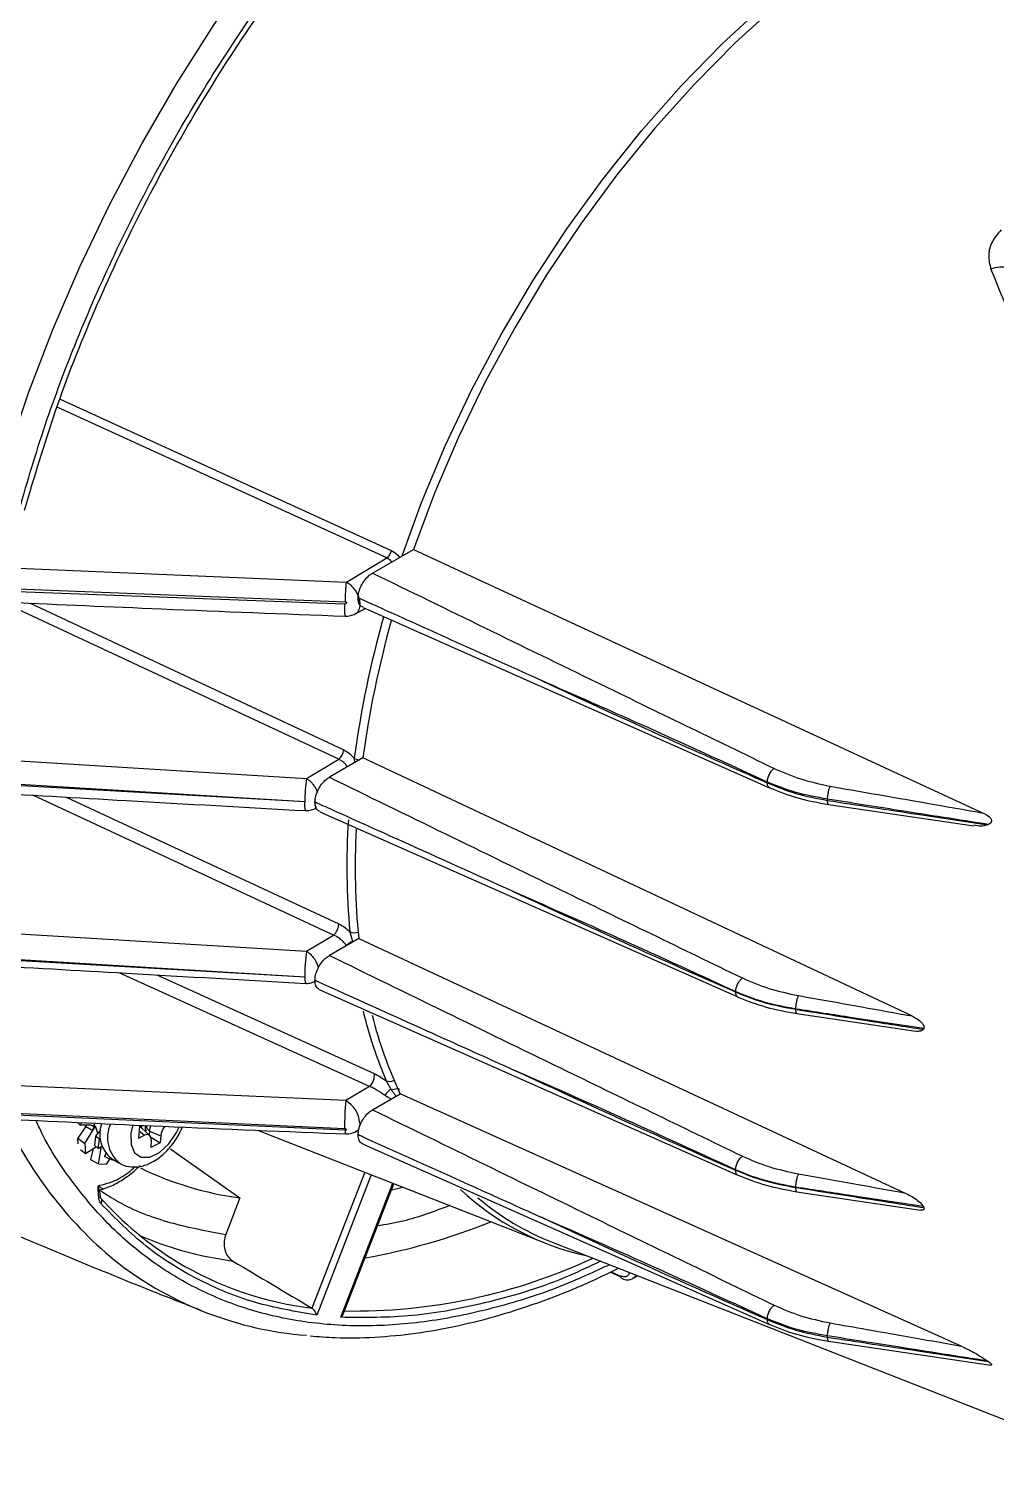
# Model space of a CAD drawing. Extents: x 17.3 to 113.1, y 4.8 to 84.5.
# Drawn here: x 83.621 to 86.485, y 5.497 to 9.746 of the extents above; entities that cross this region are included whole.
import ezdxf

# ---------------------------------------------------------------- set-up
doc = ezdxf.new("R2010")
doc.units = 0
doc.header["$MEASUREMENT"] = 0
doc.layers.add('OBJECT', color=7, linetype='CONTINUOUS')

msp = doc.modelspace()

# ---------------------------------------------------------------- linework, layer by layer
at = {"layer": 'OBJECT'}
for p, q in [((83.7139, 8.6497), (84.6942, 8.2012)), ((84.6806, 8.1795), (83.7045, 8.6256)), ((84.6387, 8.135), (84.7598, 8.205)), ((84.7598, 8.205), (86.4467, 7.4245)), ((84.5614, 8.1084), (84.6806, 8.1795)), ((83.5671, 8.1505), (84.5614, 8.1084)), ((83.5613, 8.0817), (84.556, 8.0435)), ((83.5631, 8.0892), (84.5582, 8.05)), ((84.5385, 7.5835), (83.5451, 8.048)), ((83.6246, 8.0459), (84.5536, 7.6114)), ((84.596, 8.0615), (84.596, 8.0613)), ((84.6105, 8.0329), (85.814, 7.4993)), ((84.5859, 8.0135), (84.6164, 8.0302)), ((83.4745, 7.5858), (84.4433, 7.5267)), ((84.4433, 7.5267), (84.5385, 7.5835)), ((84.61, 7.5877), (84.5108, 7.5305)), ((84.5847, 7.5864), (84.5856, 7.5737)), ((86.235, 6.8238), (84.61, 7.5877)), ((84.438, 7.4581), (83.4688, 7.5121)), ((83.4692, 7.517), (84.4381, 7.4588)), ((85.8074, 7.5162), (85.8074, 7.5139)), ((84.5233, 7.0632), (83.6328, 7.4772)), ((83.7316, 7.4716), (84.5386, 7.0966)), ((84.4681, 7.457), (84.4681, 7.4568)), ((84.4725, 7.4407), (84.4684, 7.4378)), ((84.4686, 7.4379), (84.4723, 7.4398)), ((85.9858, 7.4656), (85.9858, 7.4618)), ((85.9887, 7.4499), (86.4185, 7.3867)), ((84.4826, 7.4283), (85.72, 6.88)), ((83.4741, 7.0743), (84.4433, 7.0154)), ((84.4433, 7.0154), (84.5233, 7.0632)), ((84.5718, 7.0729), (84.5795, 7.0446)), ((84.598, 7.0533), (84.5108, 7.003)), ((84.5818, 7.044), (84.5795, 7.0446)), ((84.598, 7.0533), (86.2158, 6.2995)), ((83.4688, 6.9988), (84.438, 6.9391)), ((84.4381, 6.9385), (83.4692, 6.9944)), ((84.6294, 6.6153), (83.8886, 6.9516)), ((84.0001, 6.9453), (84.6435, 6.6534)), ((84.4681, 6.9293), (84.4681, 6.9295)), ((84.4826, 6.9008), (85.72, 6.3525)), ((85.7134, 6.8958), (85.7134, 6.8947)), ((85.8918, 6.8443), (85.8918, 6.8434)), ((85.8948, 6.831), (86.2467, 6.7785)), ((84.6793, 6.6316), (84.6927, 6.6069)), ((84.5594, 6.5735), (83.5655, 6.6177)), ((84.6294, 6.6153), (84.5594, 6.5735)), ((84.6387, 6.5461), (84.7203, 6.5932)), ((84.7151, 6.6102), (84.7188, 6.5923)), ((86.3818, 5.8464), (84.7203, 6.5932)), ((84.556, 6.4899), (83.5613, 6.5361)), ((84.558, 6.4856), (83.5631, 6.5307)), ((83.7731, 6.5007), (83.7652, 6.5086)), ((83.7768, 6.5081), (83.7731, 6.5007)), ((83.8148, 6.503), (83.8153, 6.5027)), ((83.7891, 6.4959), (83.7657, 6.4619)), ((83.7657, 6.4619), (83.7865, 6.4462)), ((83.767, 6.4456), (83.7657, 6.4619)), ((83.8055, 6.5001), (83.7731, 6.5007)), ((83.7865, 6.4462), (83.818, 6.4977)), ((83.7891, 6.4959), (83.7917, 6.5004)), ((83.8135, 6.4959), (83.808, 6.4996)), ((83.8188, 6.4681), (83.8155, 6.4412)), ((83.8258, 6.4763), (83.818, 6.4977)), ((83.8334, 6.4852), (83.8188, 6.4681)), ((83.8301, 6.4586), (83.8188, 6.4681)), ((83.8301, 6.4586), (83.8335, 6.462)), ((83.9485, 6.4962), (83.9462, 6.4623)), ((83.9462, 6.4623), (83.9638, 6.4708)), ((83.9477, 6.4837), (83.9638, 6.4708)), ((83.9485, 6.4962), (83.9563, 6.4999)), ((83.9789, 6.4701), (83.9545, 6.4922)), ((83.9552, 6.4919), (83.9552, 6.4916)), ((83.9782, 6.4832), (83.9774, 6.4714)), ((83.9782, 6.4832), (84.0114, 6.4693)), ((83.9822, 6.465), (84.01, 6.4481)), ((84.0114, 6.4693), (84.01, 6.4481)), ((84.2978, 6.4856), (85.1492, 6.1517)), ((84.5861, 6.4799), (84.5977, 6.4863)), ((84.596, 6.4723), (84.596, 6.4725)), ((83.7889, 6.4156), (83.7737, 6.427)), ((83.7865, 6.4462), (83.7889, 6.4156)), ((83.8211, 6.4366), (83.7889, 6.4156)), ((83.8114, 6.4303), (83.8037, 6.3984)), ((83.8155, 6.4412), (83.8268, 6.4318)), ((83.8268, 6.4318), (83.8301, 6.4586)), ((83.8268, 6.4318), (83.8378, 6.4389)), ((83.8271, 6.3864), (83.8363, 6.4379)), ((83.8336, 6.4312), (83.8292, 6.4333)), ((83.8353, 6.4373), (83.8336, 6.4312)), ((83.9833, 6.4556), (83.9818, 6.4345)), ((84.01, 6.4481), (83.9818, 6.4345)), ((84.0409, 6.4304), (84.0416, 6.4299)), ((84.0416, 6.4299), (84.246, 6.2851)), ((84.6105, 6.4439), (85.814, 5.9103)), ((83.8037, 6.3984), (83.8271, 6.3864)), ((83.8271, 6.3864), (83.8497, 6.3851)), ((83.8487, 6.417), (83.8454, 6.4076)), ((83.8585, 6.4005), (83.8454, 6.4076)), ((83.86, 6.4001), (83.8497, 6.3851)), ((83.8585, 6.4005), (83.8605, 6.4051)), ((83.873, 6.3963), (83.8585, 6.4005)), ((83.8654, 6.4019), (83.8894, 6.388)), ((83.873, 6.3963), (83.8736, 6.3972)), ((84.6154, 6.361), (84.4593, 5.9588)), ((84.6346, 6.3535), (84.4734, 5.9381)), ((85.7134, 6.3672), (85.7134, 6.3683)), ((83.8292, 6.3097), (83.8261, 6.3211)), ((83.8309, 6.3094), (83.8414, 6.3115)), ((84.5449, 5.9317), (84.6988, 6.3283)), ((84.5515, 5.9406), (84.7015, 6.3272)), ((84.6944, 6.309), (84.7279, 6.3169)), ((85.8918, 6.3159), (85.8918, 6.3168)), ((85.8948, 6.3035), (86.2611, 6.2489)), ((84.246, 6.2851), (84.204, 6.1769)), ((85.1705, 6.154), (86.8469, 5.4966)), ((85.3428, 6.0656), (85.3734, 6.0518)), ((85.3448, 6.0665), (85.3728, 6.0537)), ((85.4081, 6.0471), (85.4231, 6.0549)), ((84.4592, 5.9589), (84.4593, 5.9588)), ((85.8074, 5.9249), (85.8074, 5.9273)), ((85.9858, 5.8729), (85.9858, 5.8766)), ((85.9887, 5.8609), (86.4687, 5.7904))]:
    msp.add_line(p, q, dxfattribs=at)
at = {"layer": 'OBJECT', "flags": 128}
for points in [[(83.504, 8.2952), (83.5577, 8.4816), (83.6205, 8.6687), (83.6919, 8.8555), (83.7719, 9.0412), (83.8598, 9.225), (83.9554, 9.4059), (84.0582, 9.5832), (84.1677, 9.756), (84.2835, 9.9235), (84.4049, 10.085), (84.5314, 10.2396), (84.6624, 10.3867), (84.7973, 10.5256), (84.9356, 10.6556), (85.0764, 10.7762), (85.2193, 10.8868), (85.3634, 10.9868)], [(84.7266, 8.1858), (84.7841, 8.3441), (84.854, 8.512), (84.9325, 8.6779), (85.0191, 8.841), (85.1132, 9), (85.2142, 9.1541), (85.3215, 9.3023), (85.4344, 9.4435), (85.5521, 9.577), (85.674, 9.7018), (85.7993, 9.8172), (85.9271, 9.9225), (86.0567, 10.0169)], [(85.8369, 9.8166), (85.7126, 9.7042), (85.5916, 9.5823), (85.4745, 9.4519), (85.362, 9.3136), (85.2549, 9.1685), (85.1539, 9.0173), (85.0595, 8.861), (84.9724, 8.7006), (84.8931, 8.5371), (84.822, 8.3716), (84.7598, 8.205)], [(86.4693, 9.0352), (86.4824, 9.0395), (86.4954, 9.0417), (86.5076, 9.0418), (86.5183, 9.0398), (86.5269, 9.0358), (86.5329, 9.0299), (86.5349, 9.0264)], [(84.596, 8.0613), (84.5991, 8.06), (84.6015, 8.059)], [(83.9291, 6.5011), (83.9232, 6.4759), (83.9236, 6.443), (83.9342, 6.4183), (83.9538, 6.4054), (83.9797, 6.4059), (84.0083, 6.4197), (84.0358, 6.445), (84.0585, 6.4784), (84.0664, 6.495)], [(83.9833, 6.4556), (83.9832, 6.4604), (83.9823, 6.4646), (83.9806, 6.468), (83.9783, 6.4706), (83.9753, 6.4722), (83.9718, 6.4728), (83.9679, 6.4723), (83.9638, 6.4708)], [(84.596, 6.4723), (84.5991, 6.471), (84.6015, 6.47)], [(84.0731, 6.1295), (84.1364, 6.1136), (84.2254, 6.098)]]:
    msp.add_lwpolyline(points, dxfattribs=at)
at = {"layer": 'OBJECT'}
for centre, radius, start, end in [((84.681, 8.0305), 0.1257, 174.0492, 190.6093), ((87.6267, 7.1772), 3.0694, 164.3523, 172.3387), ((87.6213, 7.1764), 3.0393, 164.4024, 172.2223), ((84.5093, 7.6174), 0.0447, 310.7093, 352.2927), ((84.6043, 7.6298), 0.0477, 245.6365, 265.4495), ((84.956, 7.4528), 0.5179, 171.8052, 179.3436), ((84.4909, 7.4494), 0.0536, 170.6023, 199.4931), ((86.6866, 7.2689), 2.1239, 176.3504, 185.2951), ((86.6742, 7.2644), 2.087, 176.9165, 185.8059), ((84.495, 7.0963), 0.0436, 310.4596, 0.2806), ((84.5852, 7.1065), 0.0362, 248.2711, 287.5283), ((84.9589, 6.9415), 0.5209, 171.8491, 180.2729), ((84.6338, 6.9469), 0.1118, 119.0651, 129.9322), ((84.4764, 6.9341), 0.0386, 173.4619, 200.9715), ((85.8916, 7.1476), 1.3176, 193.5994, 203.0558), ((85.8721, 7.1328), 1.2719, 193.9619, 205.1018), ((84.6032, 6.6467), 0.0409, 309.788, 9.3725), ((84.6889, 6.6588), 0.0288, 250.3887, 297.5958), ((84.7406, 6.5414), 0.0812, 126.1796, 144.3985), ((84.6986, 6.6467), 0.0402, 261.5857, 290.8847), ((85.3162, 6.5014), 0.7602, 174.5567, 180.8672), ((84.5158, 6.4998), 0.0856, 5.0381, 59.4065), ((84.623, 7.0121), 1.1789, 204.761, 231.4044), ((83.924, 6.4743), 0.0931, 160.9335, 231.0293), ((83.9517, 6.4633), 0.0977, 155.5658, 230.3817), ((83.946, 6.4829), 0.0126, 47.7503, 79.0828), ((84.03, 6.4788), 0.0519, 157.3518, 175.2047), ((84.0588, 6.4644), 0.0476, 136.7001, 174.1935), ((84.372, 7.2358), 0.959, 243.9792, 262.4475), ((85.4382, 6.8846), 0.7879, 226.8072, 257.704), ((83.8254, 6.2764), 0.0121, 317.2011, 53.3296), ((84.5798, 6.9496), 0.9992, 221.606, 238.6827), ((85.4533, 6.8755), 0.7749, 229.5491, 248.6005), ((84.3025, 7.9046), 1.824, 279.907, 292.0987), ((84.347, 7.0912), 0.9999, 246.6795, 254.1031), ((84.5249, 6.9249), 1.0498, 232.6244, 265.5086), ((84.5813, 6.9627), 1.0112, 238.9948, 263.0664), ((84.5839, 7.6261), 1.6758, 269.0221, 294.9535), ((85.3812, 6.0539), 0.00839, 181.2409, 242.5004)]:
    msp.add_arc(centre, radius, start, end, dxfattribs=at)
for centre, major_axis, ratio, start_param, end_param in [((89.2245, 6.1682), (3.3577, -0.6226), 0.401488, 2.607244, 2.608372), ((89.4881, 6.0238), (3.2718, -0.6067), 0.401488, 3.019045, 3.020996), ((89.4881, 6.0238), (3.2718, -0.6067), 0.401488, 3.410812, 3.412763), ((185.4274, -48.0066), (146.8845, -83.2202), 0.022714, 3.965241, 3.967435), ((89.2245, 6.1682), (3.3577, -0.6226), 0.401488, 3.823436, 3.824564)]:
    msp.add_ellipse(centre, major_axis=major_axis, ratio=ratio, start_param=start_param, end_param=end_param, dxfattribs=at)
for points, knots in [([(83.5891, 8.3097), (83.613, 8.392), (83.6612, 8.5579), (83.7549, 8.8096), (83.865, 9.0637), (83.9924, 9.317), (84.1358, 9.5663), (84.2931, 9.8072), (84.4624, 10.0365), (84.6413, 10.2512), (84.8268, 10.4483), (85.0163, 10.6255), (85.207, 10.7831), (85.3353, 10.8713), (85.399, 10.9151)], [0, 0, 0, 0, 0.080321, 0.16194, 0.244772, 0.329378, 0.414487, 0.5, 0.585518, 0.670628, 0.755228, 0.838065, 0.919682, 1, 1, 1, 1]), ([(83.6085, 8.3213), (83.6375, 8.4192), (83.6959, 8.6159), (83.8128, 8.9125), (83.95, 9.2064), (84.1077, 9.4924), (84.2815, 9.7672), (84.4096, 9.9371), (84.4734, 10.0217)], [0, 0, 0, 0, 0.165461, 0.332207, 0.5, 0.667784, 0.834534, 1, 1, 1, 1]), ([(86.4994, 9.1507), (86.4899, 9.1395), (86.471, 9.1169), (86.4591, 9.0752), (86.4658, 9.0488), (86.4693, 9.0352)], [0, 0, 0, 0, 0.326541, 0.652944, 1, 1, 1, 1]), ([(86.9375, 7.7751), (86.9261, 7.8105), (86.8693, 7.9873), (86.7635, 8.2906), (86.6182, 8.6752), (86.519, 8.9151), (86.4693, 9.0352)], [0, 0, 0, 0, 0.077798, 0.389331, 0.69397, 1, 1, 1, 1]), ([(84.6942, 8.2012), (84.6935, 8.1991), (84.692, 8.1948), (84.6887, 8.1886), (84.6848, 8.1832), (84.682, 8.1808), (84.6806, 8.1795)], [0, 0, 0, 0, 0.245198, 0.500042, 0.75487, 1, 1, 1, 1]), ([(84.6958, 8.168), (84.6941, 8.17), (84.6898, 8.1751), (84.6841, 8.1779), (84.6806, 8.1795)], [0, 0, 0, 0, 0.393638, 1, 1, 1, 1]), ([(84.6942, 8.2012), (84.6998, 8.1982), (84.7089, 8.1933), (84.7157, 8.1845), (84.7183, 8.181)], [0, 0, 0, 0, 0.61234, 1, 1, 1, 1]), ([(84.596, 8.0615), (84.5965, 8.0673), (84.5974, 8.0787), (84.6047, 8.0975), (84.6154, 8.1148), (84.6274, 8.1277), (84.6354, 8.1329), (84.6387, 8.135)], [0, 0, 0, 0, 0.212706, 0.425419, 0.638709, 0.853371, 1, 1, 1, 1]), ([(84.6387, 8.135), (84.8603, 8.0269), (85.256, 7.8337), (85.6528, 7.6413), (85.8275, 7.5567)], [0, 0, 0, 0, 0.560011, 1, 1, 1, 1]), ([(84.5582, 8.05), (84.5583, 8.0552), (84.5586, 8.0659), (84.5594, 8.0824), (84.5603, 8.0975), (84.561, 8.1048), (84.5614, 8.1084)], [0, 0, 0, 0, 0.243823, 0.5, 0.756179, 1, 1, 1, 1]), ([(84.5614, 8.1084), (84.5614, 8.1084), (84.5614, 8.1083), (84.5615, 8.1083), (84.5619, 8.1081), (84.5632, 8.1073), (84.5684, 8.1041), (84.5784, 8.0958), (84.5906, 8.08), (84.5993, 8.06), (84.6022, 8.0402), (84.5983, 8.0246), (84.5924, 8.0157), (84.5875, 8.0146), (84.587, 8.0145)], [0, 0, 0, 0, 0.000383, 0.00107, 0.00336, 0.011605, 0.042735, 0.163215, 0.327067, 0.490408, 0.655001, 0.820868, 0.981893, 1, 1, 1, 1]), ([(83.5632, 8.0485), (83.7131, 8.0419), (84.0444, 8.0271), (84.376, 8.0143), (84.5575, 8.0073)], [0, 0, 0, 0, 0.452485, 1, 1, 1, 1]), ([(84.5582, 8.05), (84.5587, 8.0499), (84.5595, 8.0498), (84.5604, 8.0493), (84.5609, 8.0488), (84.5613, 8.0482), (84.5615, 8.0475), (84.5614, 8.0468), (84.561, 8.0459), (84.5602, 8.0449), (84.559, 8.0441), (84.5575, 8.0436), (84.5565, 8.0435), (84.556, 8.0435)], [0, 0, 0, 0, 0.133104, 0.191567, 0.248259, 0.311452, 0.370761, 0.432305, 0.501531, 0.620748, 0.7521, 0.8756, 1, 1, 1, 1]), ([(84.6015, 8.059), (84.6005, 8.0594), (84.5986, 8.0603), (84.5968, 8.0612), (84.596, 8.0615)], [0, 0, 0, 0, 0.5599937, 1, 1, 1, 1]), ([(84.6108, 8.0335), (84.6082, 8.0348), (84.602, 8.0378), (84.597, 8.048), (84.5963, 8.0573), (84.596, 8.0613)], [0, 0, 0, 0, 0.297419, 0.69463, 1, 1, 1, 1]), ([(85.1384, 7.8168), (85.1379, 7.817), (85.0434, 7.8596), (84.8817, 7.9326), (84.7037, 8.0129), (84.6192, 8.051), (84.6019, 8.0588), (84.6015, 8.059)], [0, 0, 0, 0, 0.002912, 0.527889, 0.903607, 0.997536, 1, 1, 1, 1]), ([(84.5575, 8.0073), (84.5602, 8.0074), (84.5654, 8.0075), (84.5733, 8.0089), (84.5807, 8.0111), (84.5851, 8.0132), (84.5874, 8.0143)], [0, 0, 0, 0, 0.267105, 0.513498, 0.752417, 1, 1, 1, 1]), ([(85.8074, 7.5162), (85.6825, 7.5735), (85.4595, 7.6759), (85.2365, 7.7737), (85.1384, 7.8168)], [0, 0, 0, 0, 0.559937, 1, 1, 1, 1]), ([(85.1384, 7.8168), (85.2633, 7.7589), (85.4863, 7.6556), (85.7093, 7.5572), (85.8074, 7.5139)], [0, 0, 0, 0, 0.5600636, 1, 1, 1, 1]), ([(84.5536, 7.6114), (84.5593, 7.6083), (84.5705, 7.6021), (84.58, 7.5916), (84.5847, 7.5864)], [0, 0, 0, 0, 0.500461, 1, 1, 1, 1]), ([(84.5643, 7.5614), (84.5621, 7.5643), (84.5576, 7.5706), (84.5487, 7.5784), (84.5419, 7.5818), (84.5385, 7.5835)], [0, 0, 0, 0, 0.304822, 0.647137, 1, 1, 1, 1]), ([(84.4433, 7.5267), (84.4462, 7.5247), (84.4518, 7.521), (84.4596, 7.5131), (84.4662, 7.5044), (84.4718, 7.4954), (84.4739, 7.4892), (84.4749, 7.4861)], [0, 0, 0, 0, 0.219731, 0.42989, 0.630458, 0.821428, 1, 1, 1, 1]), ([(84.4681, 7.457), (84.4686, 7.4627), (84.4695, 7.4742), (84.4768, 7.493), (84.4875, 7.5102), (84.4995, 7.5231), (84.5075, 7.5284), (84.5108, 7.5305)], [0, 0, 0, 0, 0.212706, 0.425418, 0.638708, 0.85337, 1, 1, 1, 1]), ([(84.5108, 7.5305), (84.7387, 7.4193), (85.1457, 7.2209), (85.5539, 7.0232), (85.7335, 6.9362)], [0, 0, 0, 0, 0.56001, 1, 1, 1, 1]), ([(85.8074, 7.5162), (85.8077, 7.5197), (85.8082, 7.525), (85.8107, 7.5328), (85.8133, 7.5389), (85.8165, 7.5445), (85.8212, 7.5512), (85.825, 7.5545), (85.8275, 7.5567)], [0, 0, 0, 0, 0.239487, 0.368378, 0.5, 0.631622, 0.760515, 1, 1, 1, 1]), ([(85.8275, 7.5567), (85.8529, 7.5455), (85.9038, 7.523), (85.9635, 7.5103), (85.9934, 7.5039)], [0, 0, 0, 0, 0.498895, 1, 1, 1, 1]), ([(83.4711, 7.4864), (83.6173, 7.4781), (83.9404, 7.4597), (84.2635, 7.4415), (84.4404, 7.4315)], [0, 0, 0, 0, 0.452487, 1, 1, 1, 1]), ([(85.9858, 7.4656), (85.9538, 7.4714), (85.8899, 7.4831), (85.8349, 7.5052), (85.8074, 7.5162)], [0, 0, 0, 0, 0.500039, 1, 1, 1, 1]), ([(85.8074, 7.5139), (85.8349, 7.5027), (85.8899, 7.4802), (85.9538, 7.4679), (85.9858, 7.4618)], [0, 0, 0, 0, 0.499961, 1, 1, 1, 1]), ([(85.814, 7.4994), (85.8138, 7.4994), (85.8125, 7.4998), (85.8108, 7.5018), (85.8082, 7.506), (85.8077, 7.5108), (85.8074, 7.5139)], [0, 0, 0, 0, 0.044756, 0.296209, 0.542464, 1, 1, 1, 1]), ([(85.8144, 7.4991), (85.8413, 7.4883), (85.8953, 7.4668), (85.9578, 7.4554), (85.9891, 7.4497)], [0, 0, 0, 0, 0.500232, 1, 1, 1, 1]), ([(85.9858, 7.4656), (85.9859, 7.4687), (85.9862, 7.4734), (85.9871, 7.4806), (85.9881, 7.4862), (85.9893, 7.4916), (85.9911, 7.4981), (85.9925, 7.5016), (85.9934, 7.5039)], [0, 0, 0, 0, 0.23958, 0.36844, 0.5, 0.631568, 0.760427, 1, 1, 1, 1]), ([(85.9934, 7.5039), (86.078, 7.4891), (86.2292, 7.4628), (86.3802, 7.4362), (86.4467, 7.4245)], [0, 0, 0, 0, 0.559993, 1, 1, 1, 1]), ([(84.4381, 7.4588), (84.4381, 7.4588), (84.4382, 7.4587), (84.4383, 7.4587), (84.4384, 7.4586), (84.4385, 7.4586), (84.4385, 7.4585), (84.4385, 7.4585), (84.4385, 7.4584), (84.4385, 7.4583), (84.4384, 7.4582), (84.4383, 7.4582), (84.4382, 7.4581), (84.4381, 7.4581), (84.438, 7.4581)], [0, 0, 0, 0, 0.156108, 0.22009, 0.277027, 0.329475, 0.381608, 0.436318, 0.497329, 0.61508, 0.669958, 0.725281, 0.84818, 1, 1, 1, 1]), ([(84.4399, 7.4318), (84.4421, 7.4316), (84.4464, 7.4313), (84.454, 7.4324), (84.4616, 7.4345), (84.4661, 7.4366), (84.4685, 7.4378)], [0, 0, 0, 0, 0.2605219, 0.5034225, 0.7439884, 1, 1, 1, 1]), ([(84.4736, 7.4544), (84.4726, 7.4549), (84.4708, 7.4557), (84.4689, 7.4566), (84.4681, 7.457)], [0, 0, 0, 0, 0.560015, 1, 1, 1, 1]), ([(84.4681, 7.4568), (84.4692, 7.4563), (84.471, 7.4555), (84.4728, 7.4547), (84.4736, 7.4544)], [0, 0, 0, 0, 0.560018, 1, 1, 1, 1]), ([(84.4829, 7.429), (84.4803, 7.4302), (84.4741, 7.4332), (84.4691, 7.4434), (84.4684, 7.4527), (84.4681, 7.4568)], [0, 0, 0, 0, 0.297425, 0.694637, 1, 1, 1, 1]), ([(85.055, 7.1922), (85.0544, 7.1924), (84.9452, 7.2417), (84.7687, 7.3214), (84.5758, 7.4083), (84.4913, 7.4464), (84.4741, 7.4542), (84.4736, 7.4544)], [0, 0, 0, 0, 0.002739, 0.563971, 0.910975, 0.997725, 1, 1, 1, 1]), ([(86.4622, 7.3906), (86.3732, 7.4045), (86.2144, 7.4292), (86.0557, 7.4545), (85.9858, 7.4656)], [0, 0, 0, 0, 0.5600093, 1, 1, 1, 1]), ([(85.9858, 7.4618), (86.0743, 7.4481), (86.2324, 7.4237), (86.3904, 7.4001), (86.46, 7.3897)], [0, 0, 0, 0, 0.560013, 1, 1, 1, 1]), ([(85.9887, 7.45), (85.9885, 7.45), (85.9879, 7.4502), (85.9872, 7.4517), (85.9862, 7.4551), (85.9859, 7.4592), (85.9858, 7.4618)], [0, 0, 0, 0, 0.106542, 0.341627, 0.571897, 1, 1, 1, 1]), ([(86.4467, 7.4245), (86.4524, 7.4215), (86.4605, 7.4174), (86.4681, 7.4097), (86.4705, 7.4052), (86.4713, 7.4021), (86.471, 7.3992), (86.4699, 7.3964), (86.4671, 7.3931), (86.4641, 7.3916), (86.4622, 7.3906)], [0, 0, 0, 0, 0.401423, 0.570182, 0.633485, 0.697359, 0.744457, 0.7915, 0.861685, 1, 1, 1, 1]), ([(86.46, 7.3897), (86.4533, 7.3878), (86.4396, 7.3839), (86.4258, 7.3868), (86.4188, 7.3882)], [0, 0, 0, 0, 0.49382, 1, 1, 1, 1]), ([(81.2413, 7.2661), (81.3646, 7.203), (81.6832, 7.04), (82.2028, 6.7901), (82.7986, 6.5148), (83.399, 6.2527), (83.8434, 6.0653), (84.0888, 5.9691), (84.1316, 5.9523)], [0, 0, 0, 0, 0.130616, 0.337271, 0.543813, 0.750208, 0.956422, 1, 1, 1, 1]), ([(85.7134, 6.8958), (85.5905, 6.9523), (85.371, 7.0531), (85.1516, 7.1497), (85.055, 7.1922)], [0, 0, 0, 0, 0.5599417, 1, 1, 1, 1]), ([(85.055, 7.1922), (85.1779, 7.1354), (85.3974, 7.0339), (85.6168, 6.9372), (85.7134, 6.8947)], [0, 0, 0, 0, 0.560058, 1, 1, 1, 1]), ([(84.5617, 7.0323), (84.5584, 7.0363), (84.5531, 7.0428), (84.5432, 7.0515), (84.5337, 7.0583), (84.5266, 7.0616), (84.5233, 7.0632)], [0, 0, 0, 0, 0.307389, 0.4994, 0.766202, 1, 1, 1, 1]), ([(84.5386, 7.0966), (84.5444, 7.0935), (84.5559, 7.0874), (84.5665, 7.0777), (84.5718, 7.0729)], [0, 0, 0, 0, 0.500843, 1, 1, 1, 1]), ([(84.4433, 7.0154), (84.4465, 7.0132), (84.4528, 7.0089), (84.4612, 6.9999), (84.468, 6.9904), (84.4742, 6.979), (84.4766, 6.9708), (84.478, 6.9659)], [0, 0, 0, 0, 0.211075, 0.406943, 0.587604, 0.753026, 1, 1, 1, 1]), ([(83.4715, 6.9754), (83.6176, 6.9671), (83.9406, 6.9486), (84.2635, 6.9303), (84.4404, 6.9203)], [0, 0, 0, 0, 0.452469, 1, 1, 1, 1]), ([(84.4681, 6.9295), (84.4685, 6.9345), (84.4693, 6.9452), (84.4758, 6.9633), (84.4861, 6.9808), (84.4984, 6.9947), (84.507, 7.0004), (84.5108, 7.003)], [0, 0, 0, 0, 0.187684, 0.40036, 0.613504, 0.827953, 1, 1, 1, 1]), ([(84.5108, 7.003), (84.7387, 6.8918), (85.1457, 6.6934), (85.5539, 6.4957), (85.7335, 6.4088)], [0, 0, 0, 0, 0.56001, 1, 1, 1, 1]), ([(84.438, 6.9391), (84.4381, 6.9391), (84.4382, 6.939), (84.4383, 6.939), (84.4384, 6.9389), (84.4385, 6.9389), (84.4385, 6.9388), (84.4385, 6.9387), (84.4385, 6.9387), (84.4385, 6.9386), (84.4384, 6.9386), (84.4384, 6.9385), (84.4382, 6.9385), (84.4381, 6.9385), (84.4381, 6.9385)], [0, 0, 0, 0, 0.148468, 0.270231, 0.325884, 0.381013, 0.499286, 0.560363, 0.61485, 0.666487, 0.719001, 0.776021, 0.840631, 1, 1, 1, 1]), ([(84.4736, 6.9269), (84.4726, 6.9274), (84.4708, 6.9282), (84.4689, 6.9291), (84.4681, 6.9295)], [0, 0, 0, 0, 0.560015, 1, 1, 1, 1]), ([(84.4681, 6.9293), (84.4692, 6.9288), (84.471, 6.928), (84.4728, 6.9273), (84.4736, 6.9269)], [0, 0, 0, 0, 0.560018, 1, 1, 1, 1]), ([(84.4828, 6.9012), (84.4798, 6.9029), (84.4734, 6.9066), (84.4689, 6.9173), (84.4683, 6.9259), (84.4681, 6.9293)], [0, 0, 0, 0, 0.352058, 0.748835, 1, 1, 1, 1]), ([(85.7134, 6.8958), (85.7137, 6.8992), (85.7142, 6.9045), (85.7168, 6.9124), (85.7194, 6.9184), (85.7226, 6.9241), (85.7272, 6.9307), (85.731, 6.9341), (85.7335, 6.9362)], [0, 0, 0, 0, 0.239486, 0.368382, 0.500003, 0.63162, 0.760514, 1, 1, 1, 1]), ([(85.7335, 6.9362), (85.759, 6.9251), (85.8101, 6.9028), (85.8698, 6.8903), (85.8997, 6.884)], [0, 0, 0, 0, 0.4992734, 1, 1, 1, 1]), ([(84.4401, 6.9204), (84.4421, 6.9203), (84.4461, 6.9201), (84.4536, 6.9212), (84.4614, 6.9232), (84.4662, 6.9255), (84.4688, 6.9267)], [0, 0, 0, 0, 0.23713, 0.469766, 0.717907, 1, 1, 1, 1]), ([(84.4736, 6.9269), (84.4741, 6.9267), (84.5833, 6.8775), (84.7598, 6.7979), (84.9525, 6.7109), (85.0371, 6.6728), (85.0544, 6.6649), (85.055, 6.6647)], [0, 0, 0, 0, 0.002275, 0.563506, 0.91051, 0.997261, 1, 1, 1, 1]), ([(85.8918, 6.8443), (85.8598, 6.8503), (85.7959, 6.8622), (85.7409, 6.8846), (85.7134, 6.8958)], [0, 0, 0, 0, 0.500043, 1, 1, 1, 1]), ([(85.7134, 6.8947), (85.7409, 6.8835), (85.7959, 6.8613), (85.8598, 6.8494), (85.8918, 6.8434)], [0, 0, 0, 0, 0.499957, 1, 1, 1, 1]), ([(85.72, 6.8801), (85.7198, 6.8802), (85.7186, 6.8806), (85.7168, 6.8825), (85.7142, 6.8867), (85.7137, 6.8915), (85.7134, 6.8947)], [0, 0, 0, 0, 0.0447605, 0.2962211, 0.5424654, 1, 1, 1, 1]), ([(85.7204, 6.8798), (85.7474, 6.8691), (85.8014, 6.8477), (85.864, 6.8365), (85.8953, 6.8309)], [0, 0, 0, 0, 0.500455, 1, 1, 1, 1]), ([(85.8918, 6.8443), (85.892, 6.8475), (85.8922, 6.8524), (85.8932, 6.8598), (85.8943, 6.8657), (85.8955, 6.8713), (85.8973, 6.878), (85.8987, 6.8816), (85.8997, 6.884)], [0, 0, 0, 0, 0.239575, 0.368434, 0.5, 0.631563, 0.760421, 1, 1, 1, 1]), ([(86.2706, 6.7866), (86.1999, 6.7972), (86.0736, 6.8162), (85.9474, 6.8357), (85.8918, 6.8443)], [0, 0, 0, 0, 0.560014, 1, 1, 1, 1]), ([(85.8918, 6.8434), (85.9623, 6.8322), (86.0881, 6.8122), (86.214, 6.7927), (86.2693, 6.7842)], [0, 0, 0, 0, 0.5600153, 1, 1, 1, 1]), ([(85.8949, 6.8311), (85.8947, 6.8312), (85.894, 6.8314), (85.8932, 6.8329), (85.8922, 6.8364), (85.892, 6.8406), (85.8918, 6.8434)], [0, 0, 0, 0, 0.106408, 0.341537, 0.571829, 1, 1, 1, 1]), ([(85.8997, 6.884), (85.9623, 6.8729), (86.0742, 6.853), (86.1858, 6.8327), (86.235, 6.8238)], [0, 0, 0, 0, 0.55998, 1, 1, 1, 1]), ([(86.235, 6.8238), (86.2403, 6.821), (86.2511, 6.8155), (86.2627, 6.8063), (86.2687, 6.7983), (86.2707, 6.7945), (86.2715, 6.7909), (86.2714, 6.7884), (86.2708, 6.7871), (86.2706, 6.7866)], [0, 0, 0, 0, 0.347786, 0.698121, 0.777968, 0.858334, 0.911739, 0.965437, 1, 1, 1, 1]), ([(86.2693, 6.7842), (86.2685, 6.7831), (86.2664, 6.7803), (86.2586, 6.7777), (86.2515, 6.7781), (86.2466, 6.7784)], [0, 0, 0, 0, 0.159602, 0.425064, 1, 1, 1, 1]), ([(84.6435, 6.6534), (84.6495, 6.6504), (84.6615, 6.6445), (84.6733, 6.6359), (84.6793, 6.6316)], [0, 0, 0, 0, 0.502301, 1, 1, 1, 1]), ([(85.7134, 6.3683), (85.5905, 6.4248), (85.371, 6.5256), (85.1516, 6.6222), (85.055, 6.6647)], [0, 0, 0, 0, 0.5599417, 1, 1, 1, 1]), ([(85.055, 6.6647), (85.1779, 6.6079), (85.3974, 6.5065), (85.6168, 6.4097), (85.7134, 6.3672)], [0, 0, 0, 0, 0.560058, 1, 1, 1, 1]), ([(84.6746, 6.5887), (84.6675, 6.5938), (84.6567, 6.6016), (84.6407, 6.6104), (84.6331, 6.6137), (84.6294, 6.6153)], [0, 0, 0, 0, 0.4980807, 0.7579403, 1, 1, 1, 1]), ([(84.6938, 6.5779), (84.6908, 6.5793), (84.6846, 6.5821), (84.678, 6.5865), (84.6746, 6.5887)], [0, 0, 0, 0, 0.495627, 1, 1, 1, 1]), ([(84.6927, 6.6069), (84.6934, 6.6061), (84.6946, 6.6048), (84.6963, 6.6026), (84.6983, 6.5998), (84.7017, 6.5952), (84.7053, 6.5904), (84.7074, 6.5872), (84.7081, 6.5861)], [0, 0, 0, 0, 0.108158, 0.175096, 0.287048, 0.481793, 0.83514, 1, 1, 1, 1]), ([(84.596, 6.4725), (84.5964, 6.4776), (84.5971, 6.4883), (84.6036, 6.5064), (84.6139, 6.5238), (84.6262, 6.5378), (84.6348, 6.5435), (84.6387, 6.5461)], [0, 0, 0, 0, 0.187681, 0.400355, 0.613499, 0.82795, 1, 1, 1, 1]), ([(84.6387, 6.5461), (84.8603, 6.4379), (85.256, 6.2447), (85.6528, 6.0523), (85.8275, 5.9677)], [0, 0, 0, 0, 0.560011, 1, 1, 1, 1]), ([(83.5647, 6.5178), (83.7155, 6.5108), (84.049, 6.4953), (84.3827, 6.4818), (84.5654, 6.4745)], [0, 0, 0, 0, 0.452447, 1, 1, 1, 1]), ([(85.3404, 6.0874), (85.2961, 6.0669), (85.1868, 6.0163), (85.0146, 5.961), (84.8243, 5.9191), (84.6381, 5.9024), (84.4584, 5.9111), (84.2886, 5.9457), (84.1308, 6.006), (83.9873, 6.091), (83.8596, 6.1985), (83.7506, 6.328), (83.6786, 6.4339), (83.6483, 6.5017), (83.6427, 6.5142)], [0, 0, 0, 0, 0.060952, 0.150283, 0.240953, 0.333584, 0.426772, 0.520406, 0.614045, 0.707234, 0.799858, 0.890535, 0.979862, 1, 1, 1, 1]), ([(83.8153, 6.5027), (83.8151, 6.5007), (83.8147, 6.4968), (83.8122, 6.4906), (83.8098, 6.4871), (83.8086, 6.4854)], [0, 0, 0, 0, 0.343452, 0.686893, 1, 1, 1, 1]), ([(83.8135, 6.4959), (83.8137, 6.4963), (83.8145, 6.4987), (83.8147, 6.501), (83.8148, 6.503)], [0, 0, 0, 0, 0.166554, 1, 1, 1, 1]), ([(84.6011, 6.5073), (84.6005, 6.5019), (84.5994, 6.4912), (84.5939, 6.4829), (84.5892, 6.4818), (84.5889, 6.4817)], [0, 0, 0, 0, 0.483947, 0.9642, 1, 1, 1, 1]), ([(83.8086, 6.4854), (83.807, 6.4863), (83.8033, 6.4882), (83.7978, 6.4913), (83.7929, 6.4938), (83.7902, 6.4955), (83.7891, 6.4959), (83.7891, 6.4959)], [0, 0, 0, 0, 0.259805, 0.560516, 0.850802, 0.999908, 1, 1, 1, 1]), ([(83.8055, 6.5001), (83.807, 6.5), (83.8103, 6.4996), (83.8124, 6.4972), (83.8135, 6.4959)], [0, 0, 0, 0, 0.455684, 1, 1, 1, 1]), ([(83.818, 6.4977), (83.8168, 6.496), (83.8136, 6.4919), (83.8105, 6.4878), (83.8086, 6.4854)], [0, 0, 0, 0, 0.41175, 1, 1, 1, 1]), ([(83.8898, 6.3889), (83.8914, 6.3876), (83.9014, 6.3798), (83.9253, 6.3757), (83.9569, 6.378), (83.9888, 6.3908), (84.0201, 6.4131), (84.0483, 6.4448), (84.0674, 6.4735), (84.0735, 6.4909), (84.0748, 6.4948)], [0, 0, 0, 0, 0.027575, 0.171074, 0.310195, 0.45691, 0.616963, 0.784563, 0.952522, 1, 1, 1, 1]), ([(83.9551, 6.4916), (83.9551, 6.4916), (83.9552, 6.4916), (83.9552, 6.492), (83.9553, 6.4927), (83.9553, 6.4933), (83.9554, 6.4942), (83.9554, 6.4948), (83.9554, 6.4951)], [0, 0, 0, 0, 0.252064, 0.519852, 0.634906, 0.746801, 0.865376, 1, 1, 1, 1]), ([(83.9553, 6.4915), (83.9553, 6.4916), (83.9552, 6.4946), (83.9559, 6.4973), (83.9567, 6.4999)], [0, 0, 0, 0, 0.031138, 1, 1, 1, 1]), ([(83.9695, 6.4824), (83.9689, 6.484), (83.9666, 6.4901), (83.9661, 6.4955), (83.9658, 6.4995)], [0, 0, 0, 0, 0.265171, 1, 1, 1, 1]), ([(83.9782, 6.4832), (83.9773, 6.4839), (83.9754, 6.4856), (83.9728, 6.4892), (83.9705, 6.4934), (83.9687, 6.4971), (83.9683, 6.499), (83.9682, 6.4994)], [0, 0, 0, 0, 0.183338, 0.385173, 0.627809, 0.924436, 1, 1, 1, 1]), ([(84.558, 6.4856), (84.5586, 6.4856), (84.5594, 6.4856), (84.5603, 6.4859), (84.5608, 6.4861), (84.5612, 6.4865), (84.5614, 6.4869), (84.5614, 6.4874), (84.5611, 6.488), (84.5603, 6.4887), (84.559, 6.4893), (84.5576, 6.4897), (84.5565, 6.4898), (84.556, 6.4899)], [0, 0, 0, 0, 0.1357382, 0.1945999, 0.250836, 0.311594, 0.3751405, 0.4380521, 0.5008882, 0.6198025, 0.7509404, 0.873702, 1, 1, 1, 1]), ([(84.5594, 6.4754), (84.5593, 6.4752), (84.5589, 6.4746), (84.5584, 6.4783), (84.5581, 6.4833), (84.558, 6.4856)], [0, 0, 0, 0, 0.1646404, 0.6251929, 1, 1, 1, 1]), ([(84.5588, 6.4747), (84.5608, 6.4747), (84.5648, 6.4747), (84.5727, 6.4758), (84.5813, 6.4779), (84.5865, 6.4804), (84.5894, 6.4817)], [0, 0, 0, 0, 0.2107948, 0.4311225, 0.686935, 1, 1, 1, 1]), ([(84.6015, 6.47), (84.6005, 6.4704), (84.5986, 6.4713), (84.5968, 6.4722), (84.596, 6.4725)], [0, 0, 0, 0, 0.559993, 1, 1, 1, 1]), ([(84.6107, 6.4443), (84.6077, 6.446), (84.6013, 6.4496), (84.5967, 6.4604), (84.5962, 6.469), (84.596, 6.4723)], [0, 0, 0, 0, 0.3520513, 0.7488304, 1, 1, 1, 1]), ([(84.6015, 6.47), (84.6019, 6.4698), (84.6963, 6.4272), (84.858, 6.3543), (85.036, 6.274), (85.1206, 6.2359), (85.1379, 6.228), (85.1384, 6.2278)], [0, 0, 0, 0, 0.002464, 0.527441, 0.903158, 0.997088, 1, 1, 1, 1]), ([(83.8346, 6.4368), (83.8346, 6.4368), (83.8347, 6.4351), (83.8342, 6.4332), (83.8336, 6.4312)], [0, 0, 0, 0, 0.020349, 1, 1, 1, 1]), ([(83.8261, 6.3211), (83.8405, 6.3246), (83.8697, 6.3318), (83.9077, 6.3526), (83.9291, 6.3719), (83.9357, 6.3778)], [0, 0, 0, 0, 0.402448, 0.816577, 1, 1, 1, 1]), ([(83.8409, 6.3123), (83.8492, 6.3149), (83.8699, 6.3216), (83.904, 6.3421), (83.9325, 6.3629), (83.9477, 6.3782), (83.9505, 6.381)], [0, 0, 0, 0, 0.220936, 0.55033, 0.91861, 1, 1, 1, 1]), ([(85.7134, 6.3683), (85.7137, 6.3717), (85.7142, 6.3771), (85.7168, 6.3849), (85.7194, 6.3909), (85.7226, 6.3966), (85.7272, 6.4032), (85.731, 6.4066), (85.7335, 6.4088)], [0, 0, 0, 0, 0.239486, 0.368382, 0.499999, 0.631619, 0.760514, 1, 1, 1, 1]), ([(85.7335, 6.4088), (85.759, 6.3976), (85.8101, 6.3753), (85.8698, 6.3628), (85.8997, 6.3565)], [0, 0, 0, 0, 0.4992734, 1, 1, 1, 1]), ([(85.8918, 6.3168), (85.8598, 6.3228), (85.7959, 6.3347), (85.7409, 6.3571), (85.7134, 6.3683)], [0, 0, 0, 0, 0.500043, 1, 1, 1, 1]), ([(85.7134, 6.3672), (85.7409, 6.3561), (85.7959, 6.3338), (85.8598, 6.3219), (85.8918, 6.3159)], [0, 0, 0, 0, 0.499957, 1, 1, 1, 1]), ([(85.72, 6.3526), (85.7198, 6.3527), (85.7186, 6.3531), (85.7168, 6.355), (85.7142, 6.3592), (85.7137, 6.3641), (85.7134, 6.3672)], [0, 0, 0, 0, 0.04476, 0.296212, 0.542466, 1, 1, 1, 1]), ([(85.7204, 6.3524), (85.7474, 6.3417), (85.8014, 6.3203), (85.864, 6.309), (85.8953, 6.3034)], [0, 0, 0, 0, 0.500455, 1, 1, 1, 1]), ([(85.8918, 6.3168), (85.892, 6.32), (85.8922, 6.3249), (85.8932, 6.3324), (85.8943, 6.3382), (85.8955, 6.3438), (85.8973, 6.3505), (85.8987, 6.3541), (85.8997, 6.3565)], [0, 0, 0, 0, 0.23958, 0.368438, 0.500003, 0.631566, 0.760422, 1, 1, 1, 1]), ([(85.8997, 6.3565), (85.9588, 6.346), (86.0642, 6.3272), (86.1695, 6.308), (86.2158, 6.2995)], [0, 0, 0, 0, 0.559976, 1, 1, 1, 1]), ([(83.8343, 6.2682), (83.8324, 6.2715), (83.8286, 6.2782), (83.8272, 6.2973), (83.8266, 6.3116), (83.8261, 6.3211)], [0, 0, 0, 0, 0.250394, 0.500241, 1, 1, 1, 1]), ([(83.8261, 6.3211), (83.8313, 6.3178), (83.8382, 6.3134), (83.8414, 6.3114), (83.8412, 6.3115), (83.8412, 6.3116)], [0, 0, 0, 0, 0.726111, 0.949839, 1, 1, 1, 1]), ([(83.8326, 6.2861), (83.8329, 6.2899), (83.8332, 6.2959), (83.8303, 6.306), (83.8292, 6.3097)], [0, 0, 0, 0, 0.63322, 1, 1, 1, 1]), ([(83.8327, 6.3069), (83.85, 6.2958), (83.9133, 6.2548), (84.0365, 6.2084), (84.1482, 6.1873), (84.204, 6.1769)], [0, 0, 0, 0, 0.157877, 0.579995, 1, 1, 1, 1]), ([(86.2693, 6.2593), (86.1989, 6.27), (86.073, 6.2891), (85.9472, 6.3084), (85.8918, 6.3168)], [0, 0, 0, 0, 0.560005, 1, 1, 1, 1]), ([(85.8918, 6.3159), (85.9625, 6.3048), (86.0888, 6.2849), (86.215, 6.2652), (86.2706, 6.2565)], [0, 0, 0, 0, 0.560003, 1, 1, 1, 1]), ([(85.8949, 6.3037), (85.8947, 6.3037), (85.894, 6.3039), (85.8932, 6.3054), (85.8922, 6.3089), (85.892, 6.3132), (85.8918, 6.3159)], [0, 0, 0, 0, 0.106415, 0.341542, 0.571832, 1, 1, 1, 1]), ([(86.2158, 6.2995), (86.2217, 6.2966), (86.2326, 6.2911), (86.2487, 6.2806), (86.2603, 6.2712), (86.2671, 6.2635), (86.2687, 6.2605), (86.2693, 6.2593)], [0, 0, 0, 0, 0.307718, 0.5778428, 0.8496888, 0.9387044, 1, 1, 1, 1]), ([(84.4734, 5.9381), (84.4115, 5.9486), (84.2873, 5.9697), (84.1189, 6.0403), (83.9646, 6.1363), (83.8777, 6.2243), (83.8343, 6.2682)], [0, 0, 0, 0, 0.249279, 0.5, 0.750722, 1, 1, 1, 1]), ([(84.867, 6.2623), (84.8207, 6.2449), (84.7478, 6.2174), (84.6782, 6.2062), (84.6529, 6.2021)], [0, 0, 0, 0, 0.636027, 1, 1, 1, 1]), ([(86.2706, 6.2565), (86.2709, 6.2557), (86.2715, 6.254), (86.2714, 6.2517), (86.2701, 6.2498), (86.2668, 6.2484), (86.2633, 6.2487), (86.2611, 6.2489)], [0, 0, 0, 0, 0.125372, 0.251194, 0.398262, 0.629887, 1, 1, 1, 1]), ([(85.8074, 5.9273), (85.6825, 5.9845), (85.4595, 6.0869), (85.2365, 6.1847), (85.1384, 6.2278)], [0, 0, 0, 0, 0.559937, 1, 1, 1, 1]), ([(85.1384, 6.2278), (85.2633, 6.1699), (85.4863, 6.0666), (85.7093, 5.9682), (85.8074, 5.9249)], [0, 0, 0, 0, 0.560064, 1, 1, 1, 1]), ([(84.204, 6.1769), (84.202, 6.1704), (84.1982, 6.1576), (84.1994, 6.1369), (84.2056, 6.1183), (84.215, 6.1051), (84.2225, 6.0999), (84.2254, 6.098)], [0, 0, 0, 0, 0.217189, 0.434377, 0.651642, 0.868924, 1, 1, 1, 1]), ([(85.3136, 6.0978), (85.2833, 6.0832), (85.1719, 6.0294), (84.9846, 5.9739), (84.7564, 5.9292), (84.6149, 5.9309), (84.5449, 5.9317)], [0, 0, 0, 0, 0.1127189, 0.4132546, 0.709637, 1, 1, 1, 1]), ([(84.4539, 5.8769), (84.4785, 5.8747), (84.541, 5.8691), (84.6456, 5.8716), (84.7666, 5.8831), (84.8903, 5.9052), (85.0161, 5.9371), (85.1434, 5.9792), (85.2605, 6.0254), (85.3352, 6.0616), (85.3669, 6.077)], [0, 0, 0, 0, 0.087123, 0.222346, 0.357764, 0.493322, 0.628958, 0.76462, 0.900262, 1, 1, 1, 1]), ([(85.3987, 6.0645), (85.3986, 6.0636), (85.398, 6.0587), (85.393, 6.0535), (85.3842, 6.05), (85.3766, 6.0525), (85.3728, 6.0537)], [0, 0, 0, 0, 0.068433, 0.378637, 0.689276, 1, 1, 1, 1]), ([(85.3773, 6.0464), (85.38, 6.0454), (85.3854, 6.0434), (85.3935, 6.0425), (85.4013, 6.0431), (85.4059, 6.0451), (85.4081, 6.046)], [0, 0, 0, 0, 0.243754, 0.492751, 0.745979, 1, 1, 1, 1]), ([(85.418, 6.0569), (85.418, 6.0567), (85.4166, 6.0525), (85.4134, 6.0481), (85.4088, 6.0469), (85.4077, 6.0467)], [0, 0, 0, 0, 0.0312213, 0.7831404, 1, 1, 1, 1]), ([(84.4734, 5.9381), (84.4729, 5.9398), (84.4718, 5.9432), (84.4692, 5.9481), (84.4664, 5.9521), (84.464, 5.9549), (84.4616, 5.9573), (84.4601, 5.9583), (84.4593, 5.9588)], [0, 0, 0, 0, 0.249631, 0.49934, 0.644998, 0.775045, 0.892156, 1, 1, 1, 1]), ([(85.8074, 5.9273), (85.8077, 5.9307), (85.8082, 5.936), (85.8107, 5.9439), (85.8133, 5.9499), (85.8165, 5.9556), (85.8212, 5.9622), (85.825, 5.9655), (85.8275, 5.9677)], [0, 0, 0, 0, 0.239492, 0.368378, 0.5, 0.631621, 0.760514, 1, 1, 1, 1]), ([(85.8275, 5.9677), (85.8529, 5.9565), (85.9038, 5.934), (85.9635, 5.9213), (85.9934, 5.9149)], [0, 0, 0, 0, 0.498895, 1, 1, 1, 1]), ([(84.5449, 5.9317), (84.5465, 5.9332), (84.5493, 5.936), (84.5507, 5.9392), (84.5514, 5.9406)], [0, 0, 0, 0, 0.54361, 1, 1, 1, 1]), ([(85.9858, 5.8766), (85.9538, 5.8824), (85.8899, 5.8941), (85.8349, 5.9162), (85.8074, 5.9273)], [0, 0, 0, 0, 0.500039, 1, 1, 1, 1]), ([(85.8074, 5.9249), (85.8349, 5.9137), (85.8899, 5.8912), (85.9538, 5.879), (85.9858, 5.8729)], [0, 0, 0, 0, 0.499961, 1, 1, 1, 1]), ([(85.814, 5.9104), (85.8138, 5.9104), (85.8125, 5.9108), (85.8108, 5.9128), (85.8082, 5.917), (85.8077, 5.9218), (85.8074, 5.9249)], [0, 0, 0, 0, 0.0447564, 0.2962184, 0.542474, 1, 1, 1, 1]), ([(85.8144, 5.9101), (85.8413, 5.8993), (85.8953, 5.8778), (85.9578, 5.8664), (85.9891, 5.8607)], [0, 0, 0, 0, 0.500232, 1, 1, 1, 1]), ([(85.9858, 5.8766), (85.9859, 5.8797), (85.9862, 5.8844), (85.9871, 5.8916), (85.9881, 5.8972), (85.9893, 5.9026), (85.9911, 5.9091), (85.9925, 5.9126), (85.9934, 5.9149)], [0, 0, 0, 0, 0.239574, 0.36844, 0.500001, 0.631568, 0.760428, 1, 1, 1, 1]), ([(85.9934, 5.9149), (86.0659, 5.9022), (86.1955, 5.8795), (86.3249, 5.8565), (86.3818, 5.8464)], [0, 0, 0, 0, 0.55999, 1, 1, 1, 1]), ([(86.46, 5.8021), (86.3715, 5.816), (86.2134, 5.8409), (86.0553, 5.8657), (85.9858, 5.8766)], [0, 0, 0, 0, 0.559997, 1, 1, 1, 1]), ([(85.9858, 5.8729), (86.0747, 5.8594), (86.2335, 5.8353), (86.3923, 5.8111), (86.4622, 5.8004)], [0, 0, 0, 0, 0.559998, 1, 1, 1, 1]), ([(85.9887, 5.861), (85.9885, 5.8611), (85.9879, 5.8612), (85.9872, 5.8627), (85.9862, 5.8661), (85.9859, 5.8702), (85.9858, 5.8729)], [0, 0, 0, 0, 0.106548, 0.341628, 0.571893, 1, 1, 1, 1]), ([(86.3818, 5.8464), (86.3939, 5.8405), (86.4127, 5.8314), (86.4394, 5.8161), (86.453, 5.8068), (86.46, 5.8021)], [0, 0, 0, 0, 0.472798, 0.731903, 1, 1, 1, 1]), ([(86.4622, 5.8004), (86.4638, 5.7992), (86.4664, 5.7972), (86.4693, 5.7945), (86.4708, 5.7926), (86.4713, 5.7913), (86.4708, 5.7905), (86.4699, 5.7902), (86.4689, 5.7904), (86.4687, 5.7904)], [0, 0, 0, 0, 0.26187, 0.435951, 0.559034, 0.683016, 0.791168, 0.965513, 1, 1, 1, 1])]:
    msp.add_open_spline(points, degree=3, knots=knots, dxfattribs=at)

doc.saveas('drawing.dxf')
